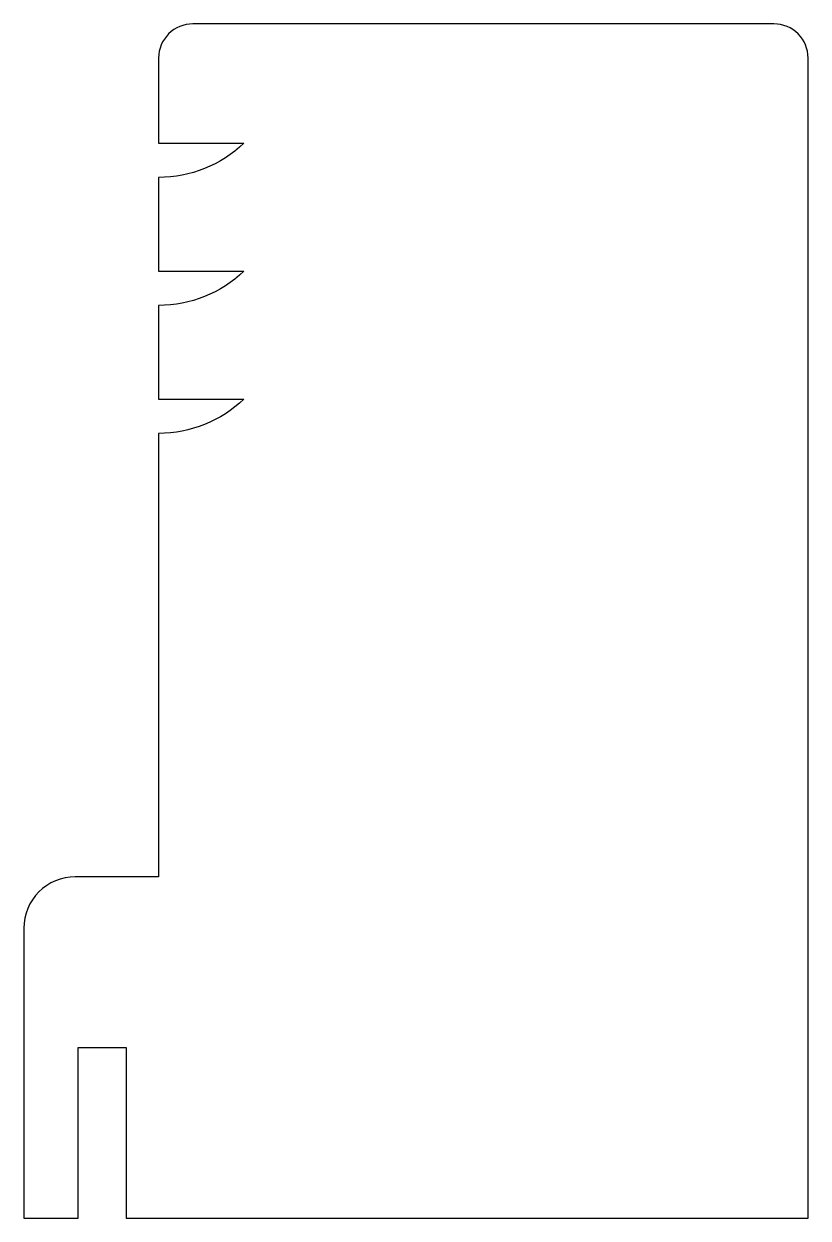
# Model space of a CAD drawing. Header units: millimetres. Extents: x -47.5 to -1.6, y -153.4 to -83.4.
import ezdxf

# ---------------------------------------------------------------- set-up
doc = ezdxf.new("R2010")
doc.units = ezdxf.units.MM
doc.layers.get('0').update_dxf_attribs({"linetype": 'CONTINUOUS'})

msp = doc.modelspace()

# ---------------------------------------------------------------- linework, layer by layer
msp.add_lwpolyline([(-44.52, -133.36, 0.414214), (-47.52, -136.36), (-47.52, -153.36), (-44.345, -153.36), (-44.345, -143.36), (-41.52, -143.36), (-41.52, -153.36), (-1.569, -153.36), (-1.569, -85.36, 0.414214), (-3.569, -83.36), (-37.625, -83.36, 0.414214), (-39.625, -85.36), (-39.625, -90.36), (-34.625, -90.36, -0.192582), (-39.625, -92.36), (-39.625, -97.86), (-34.625, -97.86, -0.192582), (-39.625, -99.86), (-39.625, -105.36), (-34.625, -105.36, -0.192582), (-39.625, -107.36), (-39.625, -133.36)], format="xyb", close=True)

doc.saveas('drawing.dxf')
